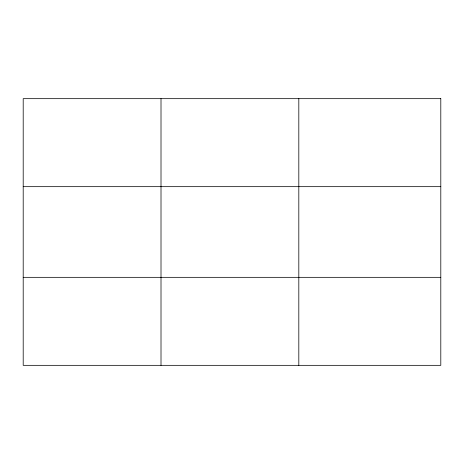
<?xml version="1.0" encoding="UTF-8"?>
<svg xmlns="http://www.w3.org/2000/svg" width="464" height="464" viewBox="0 0 464 464"><rect width="100%" height="100%" fill="white"/><g stroke="black" fill="none" stroke-linecap="round" stroke-linejoin="round"><path stroke-width="0.7" d="M161.008 98.664L161.008 365.336M298.816 98.664L298.816 365.336M23.2 186.667L440.8 186.667M23.2 277.333L440.8 277.333M440.8 98.664L440.8 365.336L23.2 365.336L23.2 98.664L440.8 98.664"/></g></svg>
